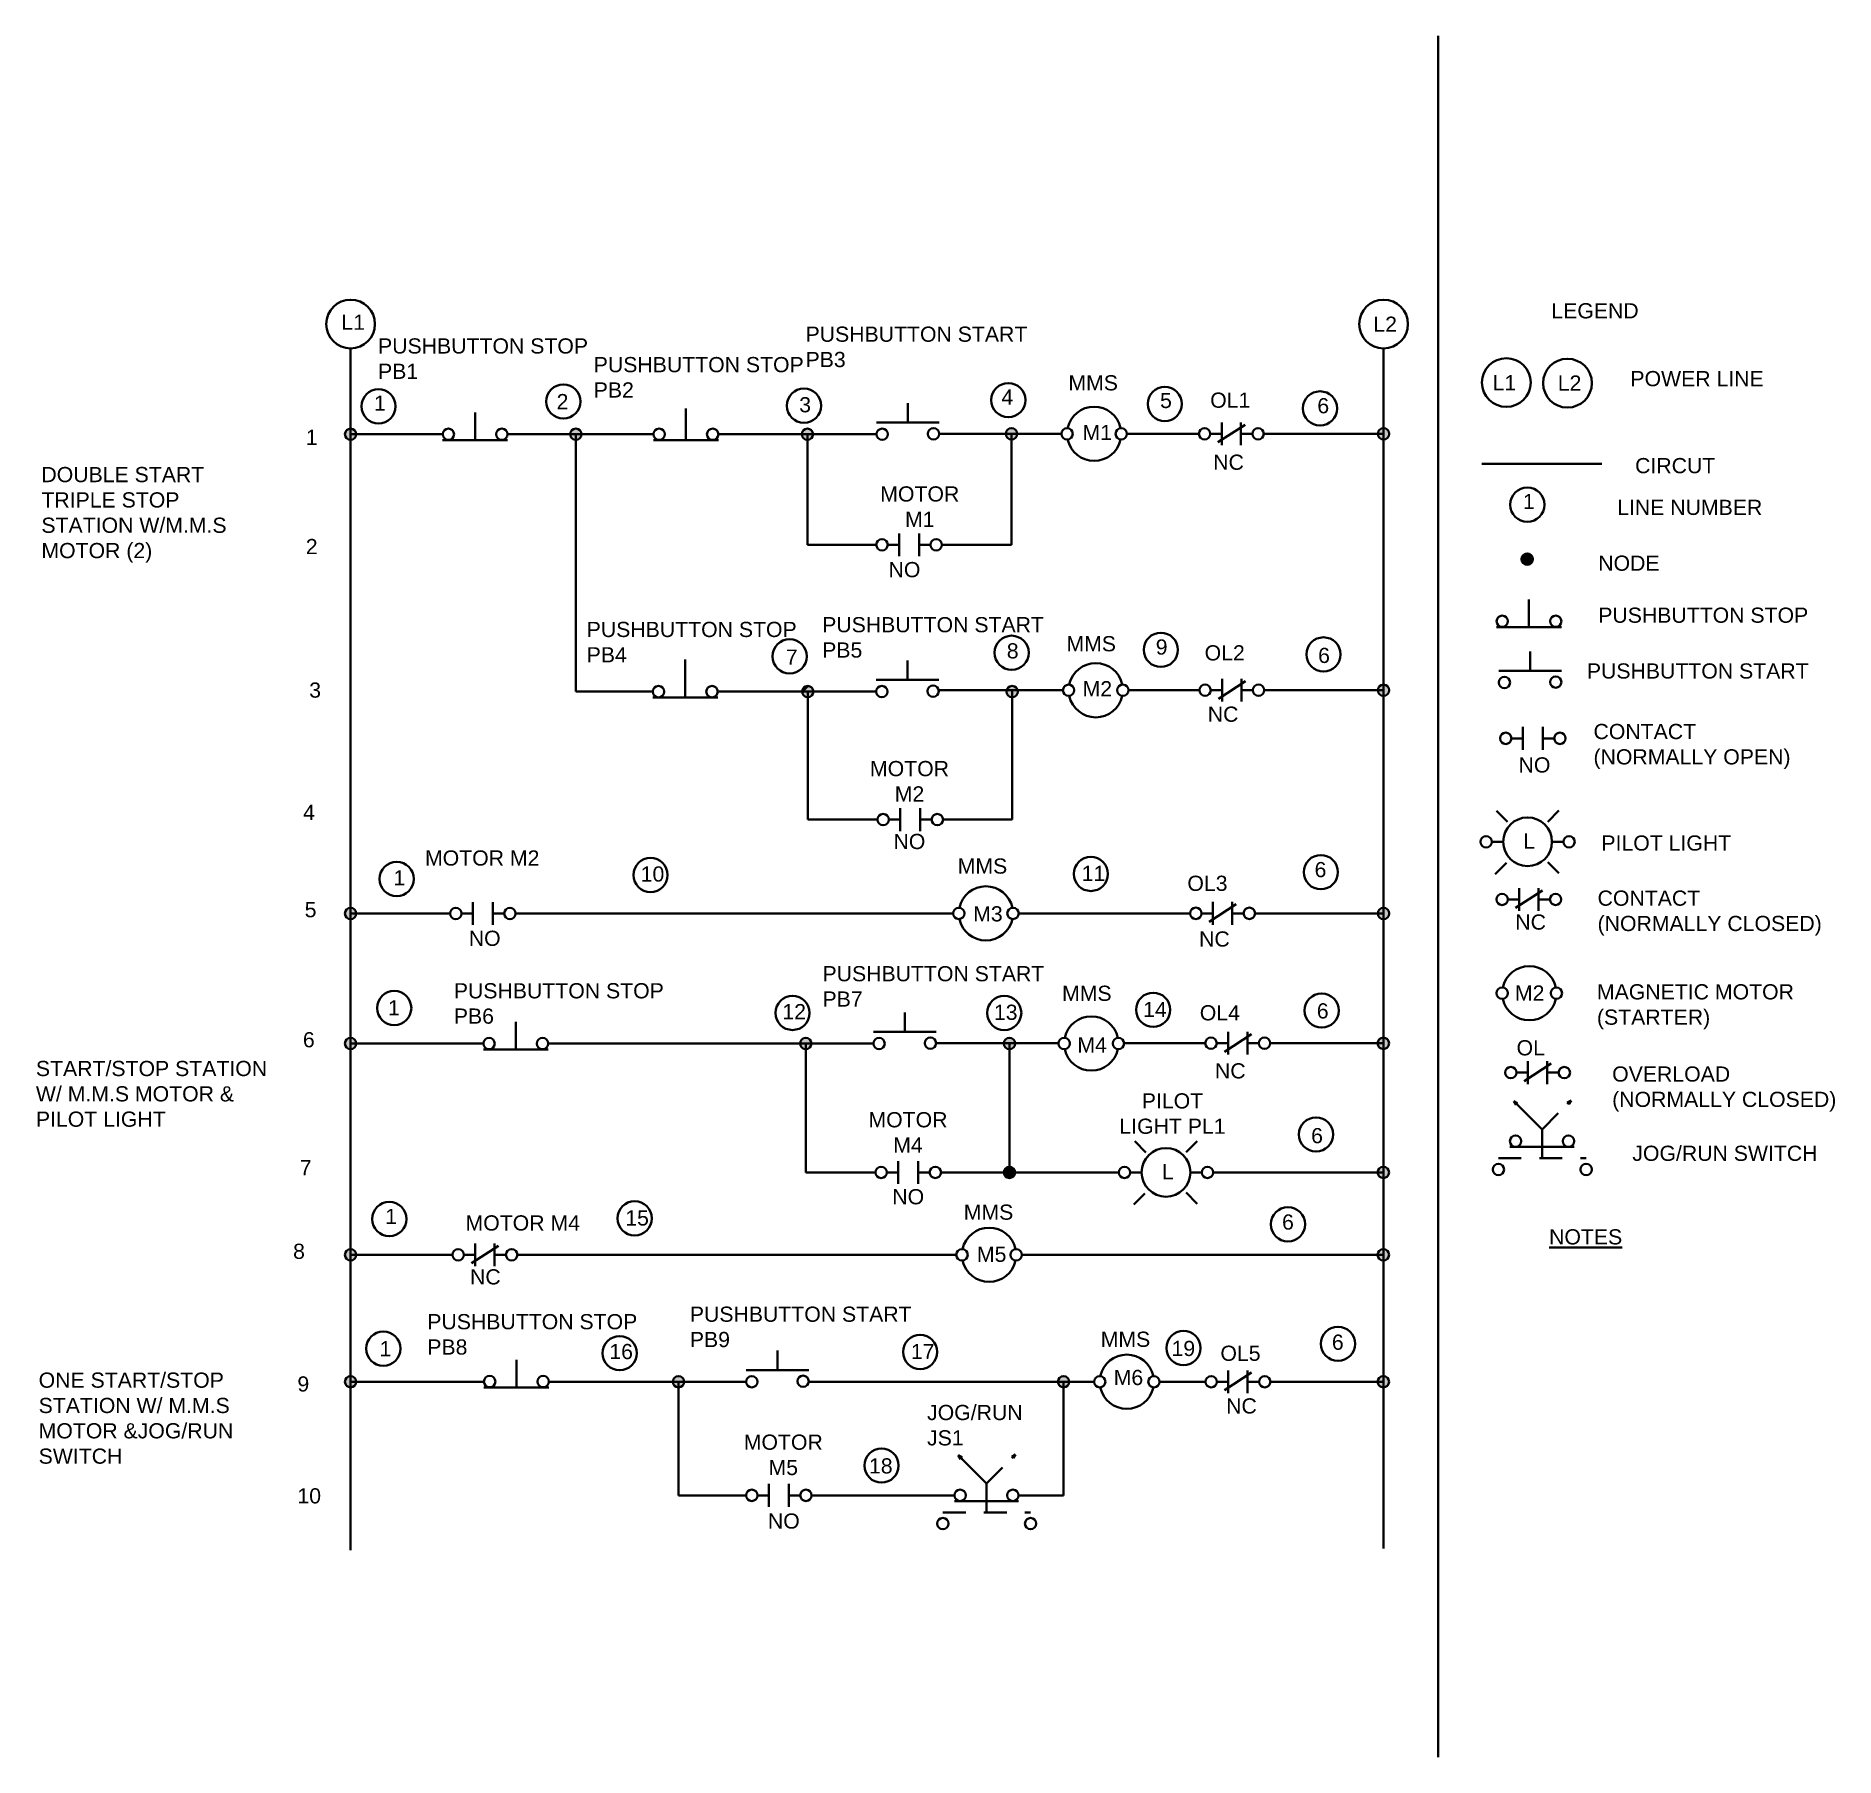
# Model space of a CAD drawing. Header units: millimetres. Extents: x 56.49 to 66.35, y 19.67 to 29.11.
import ezdxf

# ---------------------------------------------------------------- set-up
doc = ezdxf.new("R2010")
doc.units = ezdxf.units.MM
doc.header["$MEASUREMENT"] = 0
doc.linetypes.add('HIDDEN2', pattern=[0.1875, 0.125, -0.0625])
doc.layers.add('Hidden', color=6, linetype='HIDDEN2', lineweight=40)
doc.layers.add('Object', color=1, linetype='Continuous', lineweight=40)
doc.styles.get("Standard").update_dxf_attribs({"font": 'arial.ttf'})

msp = doc.modelspace()

# ---------------------------------------------------------------- hatches: boundary and pattern name
at = {"layer": 'Object'}
h = msp.add_hatch(color=256, dxfattribs=at)
h.dxf.hatch_style = 1
h.paths.add_polyline_path([(61.8082, 25.517), (61.8386, 25.517), (61.869, 25.517, 0.78895)])
h.paths.add_polyline_path([(61.8386, 25.517), (61.8082, 25.517, 0.058783), (61.8074, 25.5097, 0.414214), (61.8386, 25.4785)])
h.paths.add_polyline_path([(61.8699, 25.5097, 0.058783), (61.869, 25.517), (61.8386, 25.517), (61.8386, 25.4785, 0.414214)])
h.paths.add_polyline_path([(60.6867, 25.5097), (60.7179, 25.5097), (60.7492, 25.5097, 1)])
h.paths.add_polyline_path([(60.7179, 25.5097), (60.6867, 25.5097, 0.414214), (60.7179, 25.4785)])
h.paths.add_polyline_path([(60.7492, 25.5097), (60.7179, 25.5097), (60.7179, 25.4785, 0.414214)])
h.paths.add_polyline_path([(60.6848, 26.9211), (60.716, 26.9211), (60.7473, 26.9211, 1)])
h.paths.add_polyline_path([(60.716, 26.9211), (60.6848, 26.9211, 0.414214), (60.716, 26.8898)])
h.paths.add_polyline_path([(60.7473, 26.9211), (60.716, 26.9211), (60.716, 26.8898, 0.414214)])
h.paths.add_polyline_path([(61.8037, 26.9235), (61.8662, 26.9235, 1)])
h.paths.add_polyline_path([(61.8349, 26.9235), (61.8037, 26.9235, 0.414214), (61.8349, 26.8922)])
h.paths.add_polyline_path([(61.8662, 26.9235), (61.8349, 26.9235), (61.8349, 26.8922, 0.414214)])
h.paths.add_polyline_path([(59.4153, 26.9211), (59.4466, 26.9211), (59.4778, 26.9211, 1)])
h.paths.add_polyline_path([(59.4466, 26.9211), (59.4153, 26.9211, 0.414214), (59.4466, 26.8898)])
h.paths.add_polyline_path([(59.4778, 26.9211), (59.4466, 26.9211), (59.4466, 26.8898, 0.414214)])
h.paths.add_polyline_path([(58.2121, 26.9523, 0.414214), (58.1809, 26.9211, 0.414214), (58.2121, 26.8898), (58.2121, 26.9211)])
h.paths.add_polyline_path([(58.2121, 26.9523), (58.2121, 26.9211), (58.2434, 26.9211, 0.414214)])
h.paths.add_polyline_path([(58.2434, 26.9211), (58.2121, 26.9211), (58.2121, 26.8898, 0.414214)])
h = msp.add_hatch(color=256, dxfattribs=at)
h.dxf.hatch_style = 1
h.paths.add_polyline_path([(63.8746, 26.9547, 0.414214), (63.8434, 26.9235), (63.8746, 26.9235)])
h.paths.add_polyline_path([(63.8746, 26.9547), (63.8746, 26.9235), (63.8746, 26.8922, 0.414347), (63.9059, 26.9235, 0.414214)])
h.paths.add_polyline_path([(63.8746, 26.9235), (63.8434, 26.9235, 0.41408), (63.8746, 26.8922)])
h.paths.add_polyline_path([(63.874, 25.5482, 0.414347), (63.8427, 25.517), (63.874, 25.517)])
h.paths.add_polyline_path([(63.874, 25.5482), (63.874, 25.517), (63.874, 25.4857, 0.414214), (63.9052, 25.517, 0.41408)])
h.paths.add_polyline_path([(63.874, 25.517), (63.8427, 25.517, 0.414214), (63.874, 25.4857)])
h.paths.add_polyline_path([(63.874, 24.3241, 0.414214), (63.8427, 24.2929), (63.874, 24.2929)])
h.paths.add_polyline_path([(63.874, 24.3241), (63.874, 24.2929), (63.874, 24.2616, 0.414214), (63.9052, 24.2929, 0.414214)])
h.paths.add_polyline_path([(63.874, 24.2929), (63.8427, 24.2929, 0.414214), (63.874, 24.2616)])
h.paths.add_polyline_path([(63.874, 23.6121, 0.419345), (63.8422, 23.5808), (63.874, 23.5808)])
h.paths.add_polyline_path([(63.874, 23.6121), (63.874, 23.5808), (63.874, 23.5496, 0.409101), (63.9047, 23.5808, 0.409101)])
h.paths.add_polyline_path([(63.874, 23.5808), (63.8422, 23.5808, 0.419345), (63.874, 23.5496)])
h.paths.add_polyline_path([(63.874, 22.9043, 0.419345), (63.8422, 22.873), (63.874, 22.873)])
h.paths.add_polyline_path([(63.874, 22.9043), (63.874, 22.873), (63.874, 22.8418, 0.409101), (63.9047, 22.873, 0.409101)])
h.paths.add_polyline_path([(63.874, 22.873), (63.8422, 22.873, 0.419345), (63.874, 22.8418)])
h.paths.add_polyline_path([(63.874, 22.4523, 0.419345), (63.8422, 22.421), (63.874, 22.421)])
h.paths.add_polyline_path([(63.874, 22.4523), (63.874, 22.421), (63.874, 22.3898, 0.409101), (63.9047, 22.421, 0.409101)])
h.paths.add_polyline_path([(63.874, 22.421), (63.8422, 22.421, 0.419345), (63.874, 22.3898)])
h.paths.add_polyline_path([(63.874, 21.7561, 0.419345), (63.8422, 21.7249), (63.874, 21.7249)])
h.paths.add_polyline_path([(63.9047, 21.7249, 0.409101), (63.874, 21.7561), (63.874, 21.6936, 0.409101)])
h.paths.add_polyline_path([(63.874, 21.7249), (63.8422, 21.7249, 0.419345), (63.874, 21.6936)])
h.paths.add_polyline_path([(62.0895, 21.7249), (62.1207, 21.7249), (62.152, 21.7249, 1)])
h.paths.add_polyline_path([(62.1207, 21.7249), (62.0895, 21.7249, 0.414214), (62.1207, 21.6936)])
h.paths.add_polyline_path([(62.152, 21.7249), (62.1207, 21.7249), (62.1207, 21.6936, 0.414214)])
h.paths.add_polyline_path([(59.9783, 21.7249), (60.0095, 21.7249), (60.0408, 21.7249, 1)])
h.paths.add_polyline_path([(60.0095, 21.7249), (59.9783, 21.7249, 0.414214), (60.0095, 21.6936)])
h.paths.add_polyline_path([(60.0408, 21.7249), (60.0095, 21.7249), (60.0095, 21.6936, 0.414214)])
h.paths.add_polyline_path([(60.6757, 23.5798), (60.7069, 23.5798), (60.7382, 23.5798, 1)])
h.paths.add_polyline_path([(60.7069, 23.5798), (60.6757, 23.5798, 0.414214), (60.7069, 23.5485)])
h.paths.add_polyline_path([(60.7382, 23.5798), (60.7069, 23.5798), (60.7069, 23.5485, 0.414214)])
h.paths.add_polyline_path([(61.7924, 23.5808), (61.8236, 23.5808), (61.8548, 23.5808, 0.967016)])
h.paths.add_polyline_path([(61.8236, 23.5808), (61.7924, 23.5808, 0.008384), (61.7924, 23.5798, 0.414214), (61.8236, 23.5485)])
h.paths.add_polyline_path([(61.8549, 23.5798, 0.008384), (61.8548, 23.5808), (61.8236, 23.5808), (61.8236, 23.5485, 0.414214)])
h.paths.add_polyline_path([(58.2121, 21.7561, 0.414214), (58.1809, 21.7249, 0.414214), (58.2121, 21.6936), (58.2121, 21.7249)])
h.paths.add_polyline_path([(58.2121, 21.7561), (58.2121, 21.7249), (58.2434, 21.7249, 0.414214)])
h.paths.add_polyline_path([(58.2434, 21.7249), (58.2121, 21.7249), (58.2121, 21.6936, 0.414214)])
h.paths.add_polyline_path([(58.2121, 22.4523, 0.414214), (58.1809, 22.421, 0.414214), (58.2121, 22.3898)])
h.paths.add_polyline_path([(58.2121, 22.4523), (58.2121, 22.421), (58.2434, 22.421, 0.414214)])
h.paths.add_polyline_path([(58.2434, 22.421), (58.2121, 22.421), (58.2121, 22.3898, 0.414214)])
h.paths.add_polyline_path([(58.2121, 23.611, 0.414214), (58.1809, 23.5798, 0.414214), (58.2121, 23.5485)])
h.paths.add_polyline_path([(58.2121, 23.611), (58.2121, 23.5798), (58.2434, 23.5798, 0.414214)])
h.paths.add_polyline_path([(58.2434, 23.5798), (58.2121, 23.5798), (58.2121, 23.5485, 0.414214)])
h.paths.add_polyline_path([(58.2121, 24.3241, 0.414214), (58.1809, 24.2929, 0.414214), (58.2121, 24.2616), (58.2121, 24.2929)])
h.paths.add_polyline_path([(58.2121, 24.3241), (58.2121, 24.2929), (58.2434, 24.2929, 0.414214)])
h.paths.add_polyline_path([(58.2434, 24.2929), (58.2121, 24.2929), (58.2121, 24.2616, 0.414214)])
h = msp.add_hatch(color=256, dxfattribs=at)
h.dxf.hatch_style = 1
h.paths.add_polyline_path([(64.6935, 26.2362, 1), (64.631, 26.2362, 1)])
h = msp.add_hatch(dxfattribs=at)
h.set_pattern_fill('ANSI31', color=256)
h.paths.add_polyline_path([(60.7179, 25.5097), (60.6867, 25.5097, 0.414214), (60.7179, 25.4785)])
h.paths.add_polyline_path([(60.7492, 25.5097), (60.7179, 25.5097), (60.7179, 25.4785, 0.414214)])
h.paths.add_polyline_path([(60.6867, 25.5097), (60.7179, 25.5097), (60.7492, 25.5097, 1)])
h = msp.add_hatch(color=256, dxfattribs=at)
h.dxf.hatch_style = 1
h.paths.add_polyline_path([(61.8236, 22.9043, 0.414214), (61.7924, 22.873), (61.8236, 22.873)])
h.paths.add_polyline_path([(61.8236, 22.9043), (61.8236, 22.873), (61.8549, 22.873, 0.414214)])
h.paths.add_polyline_path([(61.8549, 22.873), (61.8236, 22.873), (61.7924, 22.873, 1)])

# ---------------------------------------------------------------- linework, layer by layer
at = {"layer": 'Hidden'}
for p, q in [((64.7433, 23.109), (64.886, 23.2517)), ((64.5042, 22.9504), (64.985, 22.9504)), ((61.6979, 21.1667), (61.8406, 21.3094)), ((61.4588, 21.0081), (61.9396, 21.0081))]:
    msp.add_line(p, q, dxfattribs=at)
at = {"layer": 'Object'}
for p, q in [((64.1735, 29.1053), (64.1735, 19.6667)), ((58.2121, 26.9211), (58.2121, 27.3917)), ((63.8746, 26.9235), (63.8746, 27.3917)), ((58.8946, 27.0406), (58.8946, 26.8889)), ((60.0502, 26.8889), (60.0502, 27.0617)), ((61.2669, 26.9849), (61.2669, 27.0916)), ((61.4387, 26.9849), (61.0952, 26.9849)), ((62.9665, 26.8772), (63.1151, 26.9733)), ((62.9871, 26.9235), (62.9871, 26.986)), ((63.0929, 26.9235), (63.0929, 26.986)), ((58.2121, 26.9211), (58.2121, 20.8108)), ((58.7167, 26.9211), (58.2121, 26.9211)), ((58.7167, 26.8889), (59.0726, 26.8889)), ((59.4466, 26.9211), (59.0726, 26.9211)), ((59.4466, 25.5097), (59.4466, 26.9211)), ((59.4466, 26.9211), (59.8723, 26.9211)), ((59.8723, 26.8889), (60.2281, 26.8889)), ((60.2281, 26.9211), (60.716, 26.9211)), ((60.716, 26.9211), (60.716, 26.3149)), ((60.716, 26.9211), (61.0952, 26.9211)), ((61.8349, 26.9235), (61.4387, 26.9235)), ((61.4387, 26.9235), (62.1082, 26.9235)), ((61.8349, 26.3149), (61.8349, 26.9235)), ((62.4678, 26.9235), (62.8621, 26.9235)), ((62.9246, 26.9235), (62.9871, 26.9235)), ((62.9871, 26.9235), (62.9871, 26.861)), ((63.1554, 26.9235), (63.0929, 26.9235)), ((63.0929, 26.9235), (63.0929, 26.861)), ((63.2179, 26.9235), (63.8746, 26.9235)), ((63.8746, 26.9235), (63.874, 25.517)), ((64.414, 26.7597), (65.0706, 26.7597)), ((61.2189, 26.3149), (61.2189, 26.3774)), ((61.3284, 26.3149), (61.3284, 26.3774)), ((60.716, 26.3149), (61.0939, 26.3149)), ((61.1564, 26.3149), (61.2189, 26.3149)), ((61.2189, 26.3149), (61.2189, 26.2524)), ((61.3909, 26.3149), (61.3284, 26.3149)), ((61.3284, 26.3149), (61.3284, 26.2524)), ((61.4534, 26.3149), (61.8349, 26.3149)), ((64.6718, 26.0149), (64.6718, 25.8632)), ((64.4939, 25.8632), (64.8498, 25.8632)), ((60.0465, 25.4773), (60.0465, 25.6853)), ((61.2645, 25.5734), (61.2645, 25.6801)), ((64.6776, 25.6234), (64.6776, 25.7302)), ((61.4363, 25.5734), (61.0927, 25.5734)), ((62.9691, 25.4709), (63.1177, 25.567)), ((62.9897, 25.5797), (62.9897, 25.5172)), ((63.0956, 25.5172), (63.0956, 25.5797)), ((64.8494, 25.6234), (64.5059, 25.6234)), ((59.8686, 25.5097), (59.4466, 25.5097)), ((59.8686, 25.4773), (60.2245, 25.4773)), ((60.7179, 25.5097), (60.2288, 25.5097)), ((60.7179, 24.8079), (60.7179, 25.5097)), ((60.7179, 25.5097), (61.0927, 25.5097)), ((61.8386, 25.517), (61.4359, 25.517)), ((62.1169, 25.517), (61.8386, 25.517)), ((61.8386, 25.517), (61.8386, 24.8079)), ((62.8647, 25.517), (62.4766, 25.517)), ((62.9272, 25.5172), (62.9897, 25.5172)), ((62.9897, 25.5172), (62.9897, 25.4547)), ((63.1581, 25.5172), (63.0956, 25.5172)), ((63.0956, 25.5172), (63.0956, 25.4547)), ((63.874, 25.517), (63.2206, 25.517)), ((63.874, 24.2929), (63.874, 25.517)), ((64.5755, 25.2534), (64.638, 25.2534)), ((64.638, 25.2534), (64.638, 25.3159)), ((64.638, 25.2534), (64.638, 25.1909)), ((64.7475, 25.2534), (64.7475, 25.3159)), ((64.81, 25.2534), (64.7475, 25.2534)), ((64.7475, 25.2534), (64.7475, 25.1909)), ((61.225, 24.8076), (61.225, 24.8701)), ((61.3345, 24.8076), (61.3345, 24.8701)), ((64.5542, 24.7959), (64.4934, 24.8566)), ((64.7742, 24.7963), (64.8349, 24.857)), ((61.1, 24.8079), (60.7179, 24.8079)), ((61.1625, 24.8076), (61.225, 24.8076)), ((61.225, 24.8076), (61.225, 24.7451)), ((61.397, 24.8076), (61.3345, 24.8076)), ((61.3345, 24.8076), (61.3345, 24.7451)), ((61.8386, 24.8079), (61.4595, 24.8079)), ((64.4679, 24.6861), (64.5304, 24.6861)), ((64.86, 24.6861), (64.7975, 24.6861)), ((64.5479, 24.5701), (64.4872, 24.5093)), ((64.775, 24.5751), (64.8357, 24.5144)), ((64.5556, 24.37), (64.6181, 24.37)), ((64.5976, 24.3237), (64.7461, 24.4198)), ((64.6181, 24.4325), (64.6181, 24.37)), ((64.6181, 24.37), (64.6181, 24.3075)), ((64.724, 24.37), (64.724, 24.4325)), ((64.7865, 24.37), (64.724, 24.37)), ((64.724, 24.37), (64.724, 24.3075)), ((58.2121, 23.5798), (58.2121, 24.2929)), ((58.2121, 24.2929), (58.7572, 24.2929)), ((58.8197, 24.2928), (58.8822, 24.2928)), ((58.8822, 24.2928), (58.8822, 24.3553)), ((58.8822, 24.2928), (58.8822, 24.2303)), ((58.9917, 24.2928), (58.9917, 24.3553)), ((59.0542, 24.2928), (58.9917, 24.2928)), ((58.9917, 24.2928), (58.9917, 24.2303)), ((59.1167, 24.2929), (61.5147, 24.2929)), ((61.8743, 24.2929), (62.8142, 24.2929)), ((62.8767, 24.2936), (62.9392, 24.2936)), ((62.9186, 24.2473), (63.0672, 24.3434)), ((62.9392, 24.3561), (62.9392, 24.2936)), ((62.9392, 24.2936), (62.9392, 24.2311)), ((63.0451, 24.2936), (63.0451, 24.3561)), ((63.1076, 24.2936), (63.0451, 24.2936)), ((63.0451, 24.2936), (63.0451, 24.2311)), ((63.1734, 24.2929), (63.1701, 24.2929)), ((63.1734, 24.2929), (63.874, 24.2929)), ((63.874, 24.2929), (63.874, 20.8108)), ((59.1177, 23.699), (59.1177, 23.5473)), ((61.2497, 23.6433), (61.2497, 23.7501)), ((58.2121, 23.5798), (58.9397, 23.5798)), ((59.2956, 23.5798), (60.7069, 23.5798)), ((60.7069, 23.5798), (60.7069, 22.873)), ((60.7069, 23.5798), (61.0779, 23.5798)), ((61.4215, 23.6433), (61.0779, 23.6433)), ((61.8236, 23.5808), (61.4214, 23.5808)), ((61.8236, 22.873), (61.8236, 23.5808)), ((61.8236, 23.5808), (62.0927, 23.5808)), ((62.4523, 23.5808), (62.8973, 23.5808)), ((62.9598, 23.5813), (63.0223, 23.5813)), ((63.0018, 23.535), (63.1503, 23.6311)), ((63.0223, 23.6438), (63.0223, 23.5813)), ((63.0223, 23.5813), (63.0223, 23.5188)), ((63.1282, 23.5813), (63.1282, 23.6438)), ((63.1907, 23.5813), (63.1282, 23.5813)), ((63.1282, 23.5813), (63.1282, 23.5188)), ((63.2532, 23.5808), (63.8734, 23.5808)), ((63.2565, 23.5805), (63.2532, 23.5805)), ((58.9397, 23.5473), (59.2956, 23.5473)), ((64.6659, 23.4825), (64.6659, 23.42)), ((64.7717, 23.42), (64.7717, 23.4825)), ((64.6034, 23.42), (64.6659, 23.42)), ((64.6453, 23.3737), (64.7939, 23.4698)), ((64.6659, 23.42), (64.6659, 23.3575)), ((64.8342, 23.42), (64.7717, 23.42)), ((64.7717, 23.42), (64.7717, 23.3575)), ((64.5886, 23.2637), (64.6006, 23.243)), ((64.5886, 23.2637), (64.6093, 23.2517)), ((64.6006, 23.243), (64.6093, 23.2517)), ((64.7433, 23.109), (64.6049, 23.2474)), ((64.9024, 23.2681), (64.8816, 23.2561)), ((64.8904, 23.2474), (64.8816, 23.2561)), ((64.9024, 23.2681), (64.8904, 23.2474)), ((64.7433, 23.0129), (64.7433, 23.109)), ((62.5719, 22.9829), (62.5112, 23.0436)), ((62.792, 22.9833), (62.8527, 23.044)), ((64.5674, 23.0129), (64.9192, 23.0129)), ((64.7433, 23.0129), (64.7433, 22.9504)), ((61.2141, 22.8728), (61.2141, 22.9353)), ((61.3236, 22.8728), (61.3236, 22.9353)), ((60.7069, 22.873), (61.0891, 22.873)), ((61.1516, 22.8728), (61.2141, 22.8728)), ((61.2141, 22.8728), (61.2141, 22.8103)), ((61.3861, 22.8728), (61.3236, 22.8728)), ((61.3236, 22.8728), (61.3236, 22.8103)), ((61.4486, 22.873), (61.8236, 22.873)), ((61.8236, 22.873), (62.4232, 22.873)), ((62.4857, 22.873), (62.5482, 22.873)), ((62.8778, 22.873), (62.8153, 22.873)), ((62.9403, 22.873), (63.8734, 22.873)), ((62.5657, 22.757), (62.505, 22.6963)), ((62.7928, 22.762), (62.8535, 22.7013)), ((58.7703, 22.421), (58.2121, 22.421)), ((58.8328, 22.4211), (58.8953, 22.4211)), ((58.8747, 22.3748), (59.0233, 22.4709)), ((58.8953, 22.4836), (58.8953, 22.4211)), ((58.8953, 22.4211), (58.8953, 22.3586)), ((59.0011, 22.4211), (59.0011, 22.4836)), ((59.0636, 22.4211), (59.0011, 22.4211)), ((59.0011, 22.4211), (59.0011, 22.3586)), ((59.1319, 22.421), (59.1261, 22.421)), ((61.5323, 22.421), (59.1319, 22.421)), ((63.8734, 22.421), (61.8919, 22.421)), ((60.5517, 21.7887), (60.5517, 21.8954)), ((59.1211, 21.8453), (59.1211, 21.6936)), ((58.2121, 20.8003), (58.2121, 21.7249)), ((58.2121, 21.7249), (58.9432, 21.7249)), ((59.312, 21.7249), (59.299, 21.7249)), ((59.312, 21.7249), (60.0095, 21.7249)), ((60.0095, 21.7249), (60.0095, 21.1018)), ((60.3799, 21.7249), (60.0095, 21.7249)), ((60.7235, 21.7887), (60.3799, 21.7887)), ((60.7318, 21.7249), (60.7234, 21.7249)), ((62.1207, 21.7249), (60.7318, 21.7249)), ((62.1207, 21.1018), (62.1207, 21.7249)), ((62.1207, 21.7249), (62.2874, 21.7249)), ((62.6471, 21.7249), (62.8985, 21.7249)), ((62.961, 21.7249), (63.0235, 21.7249)), ((63.003, 21.6786), (63.1515, 21.7747)), ((63.0235, 21.7874), (63.0235, 21.7249)), ((63.0235, 21.7249), (63.0235, 21.6624)), ((63.1294, 21.7249), (63.1294, 21.7874)), ((63.1919, 21.7249), (63.1294, 21.7249)), ((63.1294, 21.7249), (63.1294, 21.6624)), ((63.2544, 21.7249), (63.8734, 21.7249)), ((58.9432, 21.6936), (59.299, 21.6936)), ((61.5432, 21.3214), (61.5551, 21.3006)), ((61.5432, 21.3214), (61.5639, 21.3094)), ((61.5551, 21.3006), (61.5639, 21.3094)), ((61.6979, 21.1667), (61.5595, 21.305)), ((61.857, 21.3258), (61.8362, 21.3138)), ((61.845, 21.305), (61.8362, 21.3138)), ((61.857, 21.3258), (61.845, 21.305)), ((60.5049, 21.1018), (60.5049, 21.1643)), ((60.6144, 21.1018), (60.6144, 21.1643)), ((61.6979, 21.0706), (61.6979, 21.1667)), ((60.0095, 21.1018), (60.3799, 21.1018)), ((60.4424, 21.1018), (60.5049, 21.1018)), ((60.5049, 21.1018), (60.5049, 21.0393)), ((60.6769, 21.1018), (60.6144, 21.1018)), ((60.6144, 21.1018), (60.6144, 21.0393)), ((60.7394, 21.1018), (61.5219, 21.1018)), ((61.5219, 21.0706), (61.8738, 21.0706)), ((61.6979, 21.0706), (61.6979, 21.0081)), ((61.8738, 21.1018), (62.1207, 21.1018))]:
    msp.add_line(p, q, dxfattribs=at)
for centre, radius in [((58.2119, 27.5252), 0.1336), ((63.8745, 27.5252), 0.1336), ((64.5476, 27.2047), 0.1336), ((64.8828, 27.2014), 0.1336), ((58.3651, 27.0742), 0.0938), ((59.3787, 27.1008), 0.0938), ((60.697, 27.0775), 0.0938), ((61.8176, 27.1083), 0.0938), ((62.6754, 27.0874), 0.0938), ((63.5262, 27.0627), 0.0938), ((58.2121, 26.9211), 0.0312), ((58.748, 26.9211), 0.0312), ((59.0413, 26.9211), 0.0312), ((59.4466, 26.9211), 0.0312), ((59.9035, 26.9211), 0.0312), ((60.1969, 26.9211), 0.0312), ((60.716, 26.9211), 0.0312), ((61.1264, 26.9211), 0.0312), ((61.4075, 26.9235), 0.0312), ((61.8349, 26.9235), 0.0312), ((62.1394, 26.9235), 0.0312), ((62.4366, 26.9235), 0.0312), ((62.8934, 26.9235), 0.0312), ((63.1867, 26.9235), 0.0312), ((63.8746, 26.9235), 0.0312), ((64.663, 26.5347), 0.0938), ((61.1251, 26.3149), 0.0312), ((61.4222, 26.3149), 0.0312), ((64.6622, 26.2362), 0.0312), ((64.5252, 25.8954), 0.0312), ((64.8185, 25.8954), 0.0312), ((60.6186, 25.703), 0.0938), ((61.8354, 25.7227), 0.0938), ((62.6537, 25.7387), 0.0938), ((63.5453, 25.7136), 0.0938), ((61.405, 25.512), 0.0312), ((62.1482, 25.5171), 0.0312), ((62.4453, 25.5171), 0.0312), ((62.896, 25.5172), 0.0312), ((63.1893, 25.5172), 0.0312), ((63.874, 25.517), 0.0312), ((64.5371, 25.5596), 0.0312), ((64.8182, 25.562), 0.0312), ((59.8999, 25.5094), 0.0312), ((60.1932, 25.5094), 0.0312), ((60.7179, 25.5097), 0.0312), ((61.124, 25.5096), 0.0312), ((61.8386, 25.5097), 0.0312), ((64.5443, 25.2534), 0.0312), ((64.8413, 25.2534), 0.0312), ((61.1312, 24.8076), 0.0312), ((61.4283, 24.8076), 0.0312), ((64.664, 24.6861), 0.1336), ((64.4367, 24.6861), 0.0312), ((64.8913, 24.6861), 0.0312), ((58.4647, 24.4824), 0.0938), ((59.8562, 24.5038), 0.0938), ((62.2701, 24.5099), 0.0938), ((63.5309, 24.5194), 0.0938), ((64.5244, 24.37), 0.0312), ((64.8177, 24.37), 0.0312), ((58.2121, 24.2929), 0.0312), ((58.7885, 24.2928), 0.0312), ((59.0855, 24.2928), 0.0312), ((61.5459, 24.2934), 0.0312), ((61.8431, 24.2934), 0.0312), ((62.8455, 24.2936), 0.0312), ((63.1388, 24.2936), 0.0312), ((63.874, 24.2929), 0.0312), ((58.4512, 23.7743), 0.0938), ((64.525, 23.8557), 0.0312), ((64.8221, 23.8557), 0.0312), ((60.6347, 23.7476), 0.0938), ((61.7951, 23.7472), 0.0938), ((62.6116, 23.7647), 0.0938), ((63.535, 23.7605), 0.0938), ((58.2121, 23.5798), 0.0312), ((58.971, 23.5795), 0.0312), ((59.2643, 23.5795), 0.0312), ((60.7069, 23.5798), 0.0312), ((61.1091, 23.5795), 0.0312), ((61.3902, 23.5819), 0.0312), ((61.8236, 23.5798), 0.0312), ((62.1239, 23.5798), 0.0312), ((62.421, 23.5798), 0.0312), ((62.9286, 23.5813), 0.0312), ((63.2219, 23.5813), 0.0312), ((63.8734, 23.5808), 0.0312), ((64.5722, 23.42), 0.0312), ((64.8655, 23.42), 0.0312), ((63.5045, 23.0811), 0.0938), ((62.6818, 22.873), 0.1336), ((64.5986, 23.0442), 0.0312), ((64.888, 23.0442), 0.0312), ((61.1204, 22.8728), 0.0312), ((61.4174, 22.8728), 0.0312), ((61.8236, 22.873), 0.0312), ((62.4544, 22.873), 0.0312), ((62.9091, 22.873), 0.0312), ((63.8734, 22.873), 0.0312), ((64.5042, 22.889), 0.0312), ((64.985, 22.889), 0.0312), ((58.4239, 22.6169), 0.0938), ((59.7688, 22.621), 0.0938), ((63.3505, 22.5884), 0.0938), ((58.2121, 22.421), 0.0312), ((58.8015, 22.4211), 0.0312), ((59.0949, 22.4211), 0.0312), ((61.5635, 22.421), 0.0312), ((61.8607, 22.421), 0.0312), ((63.8734, 22.421), 0.0312), ((58.3912, 21.9063), 0.0938), ((62.7779, 21.9097), 0.0938), ((63.6245, 21.9329), 0.0938), ((59.687, 21.8816), 0.0938), ((61.3341, 21.8884), 0.0938), ((58.2121, 21.7249), 0.0312), ((58.9744, 21.7258), 0.0312), ((59.2678, 21.7258), 0.0312), ((60.0095, 21.7249), 0.0312), ((60.4112, 21.7249), 0.0312), ((60.6922, 21.7273), 0.0312), ((62.1207, 21.7249), 0.0312), ((62.3187, 21.7249), 0.0312), ((62.6158, 21.7249), 0.0312), ((62.9298, 21.7249), 0.0312), ((63.2231, 21.7249), 0.0312), ((63.8734, 21.7249), 0.0312), ((61.1225, 21.2652), 0.0938), ((60.4112, 21.1018), 0.0312), ((60.7082, 21.1018), 0.0312), ((61.5532, 21.1018), 0.0312), ((61.8426, 21.1018), 0.0312), ((61.4588, 20.9467), 0.0312), ((61.9396, 20.9467), 0.0312)]:
    msp.add_circle(centre, radius, dxfattribs=at)
for centre, start, end in [((62.288, 26.9235), 12.07355, 167.92645), ((62.288, 26.9235), 192.07355, 347.92645), ((62.2968, 25.5171), 12.07355, 167.92645), ((62.2968, 25.5171), 192.07355, 347.92645), ((61.6945, 24.2934), 12.07355, 167.92645), ((61.6945, 24.2934), 192.07355, 347.92645), ((64.6736, 23.8557), 12.07355, 167.92645), ((64.6736, 23.8557), 192.07355, 347.92645), ((62.2725, 23.5798), 12.07355, 167.92645), ((62.2725, 23.5798), 192.07355, 347.92645), ((61.7121, 22.421), 12.07355, 167.92645), ((61.7121, 22.421), 192.07355, 347.92645), ((62.4672, 21.7249), 12.07355, 167.92645), ((62.4672, 21.7249), 192.07355, 347.92645)]:
    msp.add_arc(centre, 0.1486, start, end, dxfattribs=at)

# ---------------------------------------------------------------- texts
at = {"layer": 'Object', "attachment_point": 1}
for s, width, heights, insert, char_height in [('LEGEND', 1.814452, [0.4106], (64.7944, 27.6399), 0.08333), ('L1\\P^I ', 1.814452, [0.4106], (58.1615, 27.5771), 0.08333), ('L2\\P^I ', 1.814452, [0.4106], (63.8185, 27.5663), 0.08333), ('PUSHBUTTON STOP PB1', 1.233173, [0.3332], (58.3624, 27.447), 0.083333), ('PUSHBUTTON START PB3', 1.369325, [0.3477], (60.706, 27.5116), 0.083333), ('PUSHBUTTON STOP PB2', 1.285224, [0.3711], (59.5448, 27.3446), 0.083333), ('MMS', 0.083333, [0.1727], (62.1469, 27.2448), 0.08333), ('L1\\P^I ', 1.814452, [0.4106], (64.4722, 27.2455), 0.08333), ('L2\\P^I ', 1.814452, [0.4106], (64.8295, 27.2434), 0.08333), ('POWER LINE', 1.814452, [0.4106], (65.2276, 27.2679), 0.08333), ('1', 1.814452, [0.4106], (58.3406, 27.1333), 0.0833), ('2', 1.814452, [0.4106], (59.3413, 27.1417), 0.0833), ('3', 1.814452, [0.4106], (60.6713, 27.1247), 0.0833), ('4', 1.814452, [0.4106], (61.7798, 27.1665), 0.0833), ('5', 1.814452, [0.4106], (62.6494, 27.1481), 0.0833), ('OL1', 1.814452, [0.4106], (62.9241, 27.1497), 0.08333), ('6', 1.814452, [0.4106], (63.5115, 27.1193), 0.0833), ('1', 1.814452, [0.4106], (57.9665, 26.9463), 0.0833), ('M1\\P^I ', 1.814452, [0.4106], (62.2242, 26.9725), 0.08333), ('DOUBLE START TRIPLE STOP STATION W/M.M.S MOTOR (2)', 1.255902, [0.6362], (56.517, 26.7416), 0.083333), ('NC', 1.814452, [0.4106], (62.9408, 26.8094), 0.08333), ('CIRCUT', 1.814452, [0.4106], (65.2535, 26.7907), 0.08333), ('\\pxqc;MOTOR M1', 0.577987, [0.3073], (61.0432, 26.6354), 0.083333), ('1', 1.814452, [0.4106], (64.6385, 26.5938), 0.0833), ('LINE NUMBER', 1.814452, [0.4106], (65.1552, 26.5618), 0.083333), ('2', 1.814452, [0.4106], (57.9665, 26.3468), 0.0833), ('NODE', 1.814452, [0.4106], (65.0514, 26.2558), 0.08333), ('NO', 1.814452, [0.4106], (61.1609, 26.2204), 0.08333), ('PUSHBUTTON STOP', 1.814452, [0.4106], (65.0514, 25.9705), 0.083333), ('PUSHBUTTON STOP PB4', 1.21658, [0.3556], (59.5062, 25.8923), 0.083333), ('PUSHBUTTON START PB5', 1.293606, [0.3446], (60.7971, 25.9184), 0.083333), ('7', 1.814452, [0.4106], (60.5976, 25.7406), 0.0833), ('8', 1.814452, [0.4106], (61.8093, 25.7749), 0.0833), ('MMS^I ', 1.814452, [0.4106], (62.1361, 25.814), 0.08333), ('9', 1.814452, [0.4106], (62.6257, 25.796), 0.0833), ('OL2', 1.814452, [0.4106], (62.8938, 25.7639), 0.08333), ('6', 1.814452, [0.4106], (63.5159, 25.75), 0.0833), ('PUSHBUTTON START', 1.814452, [0.4106], (64.9891, 25.6645), 0.083333), ('3', 1.814452, [0.4106], (57.9852, 25.5598), 0.0833), ('M2\\P^I ', 1.814452, [0.4106], (62.225, 25.5672), 0.08333), ('NC', 1.814452, [0.4106], (62.9108, 25.4276), 0.08333), ('CONTACT\\P(NORMALLY OPEN)', 1.814452, [0.4106], (65.0254, 25.3325), 0.083333), ('NO', 1.814452, [0.4106], (64.6145, 25.1493), 0.08333), ('\\pxqc;MOTOR M2', 0.452092, [0.3387], (61.0498, 25.1292), 0.083333), ('4', 1.814452, [0.4106], (57.9514, 24.8888), 0.0833), ('NO', 1.814452, [0.4106], (61.188, 24.7294), 0.08333), ('L\\P^I ', 1.814452, [0.4106], (64.641, 24.7317), 0.08333), ('PILOT LIGHT', 1.814452, [0.4106], (65.0687, 24.721), 0.083333), ('\\pxqc;MOTOR M2', 0.600468, [0.3522], (58.6333, 24.6389), 0.083333), ('MMS', 1.814452, [0.4106], (61.54, 24.5947), 0.08333), ('6', 1.814452, [0.4106], (63.4964, 24.5751), 0.0833), ('1', 1.814452, [0.4106], (58.4471, 24.5304), 0.0833), ('10', 1.814452, [0.4106], (59.8022, 24.5512), 0.08333), ('11', 1.814452, [0.4106], (62.2197, 24.5546), 0.08333), ('OL3', 1.814452, [0.4106], (62.7991, 24.5001), 0.08333), ('CONTACT\\P(NORMALLY CLOSED)', 1.814452, [0.4106], (65.0478, 24.4187), 0.083333), ('5', 1.814452, [0.4106], (57.9603, 24.3554), 0.0833), ('M3\\P^I ', 1.814452, [0.4106], (61.625, 24.3327), 0.08333), ('NC', 1.814452, [0.4106], (64.5968, 24.2876), 0.08333), ('NO', 1.814452, [0.4106], (58.8598, 24.1985), 0.08333), ('NC^I ', 1.814452, [0.4106], (62.8632, 24.1948), 0.08333), ('PUSHBUTTON START PB7', 1.246938, [0.3929], (60.799, 24.0043), 0.083333), ('PUSHBUTTON STOP PB6\\P ', 1.298232, [0.3869], (58.7779, 23.9107), 0.083333), ('MMS', 1.814452, [0.4106], (62.1122, 23.8969), 0.08333), ('M2\\P^I ', 1.814452, [0.4106], (64.5948, 23.8983), 0.08333), ('MAGNETIC MOTOR\\P(STARTER)', 1.814452, [0.4106], (65.0443, 23.9049), 0.083333), ('1', 1.814452, [0.4106], (58.4173, 23.8173), 0.0833), ('12', 1.814452, [0.4106], (60.5788, 23.7962), 0.08333), ('13', 1.814452, [0.4106], (61.7385, 23.7928), 0.08333), ('14', 1.814452, [0.4106], (62.5567, 23.808), 0.08333), ('OL4', 1.814452, [0.4106], (62.8671, 23.79), 0.08333), ('6', 1.814452, [0.4106], (63.5087, 23.8004), 0.0833), ('6', 1.814452, [0.4106], (57.9505, 23.6423), 0.0833), ('M4\\P^I ', 1.814452, [0.4106], (62.1959, 23.6136), 0.08333), ('OL', 1.814452, [0.4106], (64.6038, 23.598), 0.08333), ('START/STOP STATION W/ M.M.S MOTOR & PILOT LIGHT', 1.271055, [0.4317], (56.4868, 23.4844), 0.083333), ('NC', 1.814452, [0.4106], (62.9503, 23.4715), 0.08333), ('OVERLOAD\\P(NORMALLY CLOSED)', 1.814452, [0.4106], (65.1277, 23.4541), 0.083333), ('\\pxqc;PILOT LIGHT PL1 ', 0.604964, [0.2758], (62.415, 23.3067), 0.083333), ('\\pxqc;MOTOR M4', 0.510543, [0.3702], (61.0122, 23.2034), 0.083333), ('6', 1.814452, [0.4106], (63.4776, 23.116), 0.0833), ('JOG/RUN SWITCH', 1.814452, [0.4106], (65.2383, 23.0194), 0.083333), ('7', 1.814452, [0.4106], (57.9333, 22.9402), 0.0833), ('L\\P^I ', 1.814452, [0.4106], (62.6588, 22.9187), 0.08333), ('NO', 1.814452, [0.4106], (61.1816, 22.7812), 0.08333), ('MMS^I ', 1.814452, [0.4106], (61.5732, 22.6966), 0.08333), ('1', 1.814452, [0.4106], (58.4017, 22.6729), 0.0833), ('MOTOR M4', 1.814452, [0.4106], (58.842, 22.6375), 0.08333), ('15', 1.814452, [0.4106], (59.7178, 22.6649), 0.08333), ('6', 1.814452, [0.4106], (63.3181, 22.6425), 0.0833), ('\\pxt13;{\\LNOTES}', 1.814452, [0.4106], (64.7819, 22.5612), 0.083333), ('8', 1.814452, [0.4106], (57.8968, 22.4819), 0.0833), ('M5\\P^I ', 1.814452, [0.4106], (61.6454, 22.4656), 0.08333), ('NC^I ', 1.814452, [0.4106], (58.8666, 22.3418), 0.08333), ('PUSHBUTTON STOP PB8\\P ', 1.229204, [0.3633], (58.6324, 22.0959), 0.083333), ('PUSHBUTTON START PB9', 1.246938, [0.3929], (60.0717, 22.137), 0.083333), ('MMS^I ', 1.814452, [0.4106], (62.324, 21.9995), 0.08333), ('1', 1.814452, [0.4106], (58.3705, 21.9478), 0.0833), ('16', 1.814452, [0.4106], (59.6304, 21.9322), 0.08333), ('17', 1.814452, [0.4106], (61.2835, 21.9321), 0.08333), ('19', 1.814452, [0.4106], (62.7123, 21.9492), 0.08333), ('OL5', 1.814452, [0.4106], (62.9802, 21.9227), 0.08333), ('6', 1.814452, [0.4106], (63.5913, 21.9834), 0.0833), ('ONE START/STOP STATION W/ M.M.S MOTOR &JOG/RUN SWITCH', 1.24075, [0.5302], (56.5019, 21.7753), 0.083333), ('9', 1.814452, [0.4106], (57.9205, 21.7544), 0.0833), ('M6\\P^I ', 1.814452, [0.4106], (62.3951, 21.7899), 0.08333), ('JOG/RUN\\PJS1', 1.814452, [0.4106], (61.3722, 21.5978), 0.08333), ('NC^I ', 1.814452, [0.4106], (63.0115, 21.634), 0.08333), ('\\pxqc;MOTOR M5', 0.501551, [0.3252], (60.3331, 21.4352), 0.083333), ('18', 1.814452, [0.4106], (61.0538, 21.305), 0.08333), ('10', 1.814452, [0.4106], (57.9205, 21.1408), 0.08333), ('NO', 1.814452, [0.4106], (60.4996, 21.0027), 0.08333)]:
    msp.add_mtext_dynamic_manual_height_columns(s, width=width, gutter_width=1, heights=heights, dxfattribs=dict(at, insert=insert, char_height=char_height))

doc.saveas('drawing.dxf')
